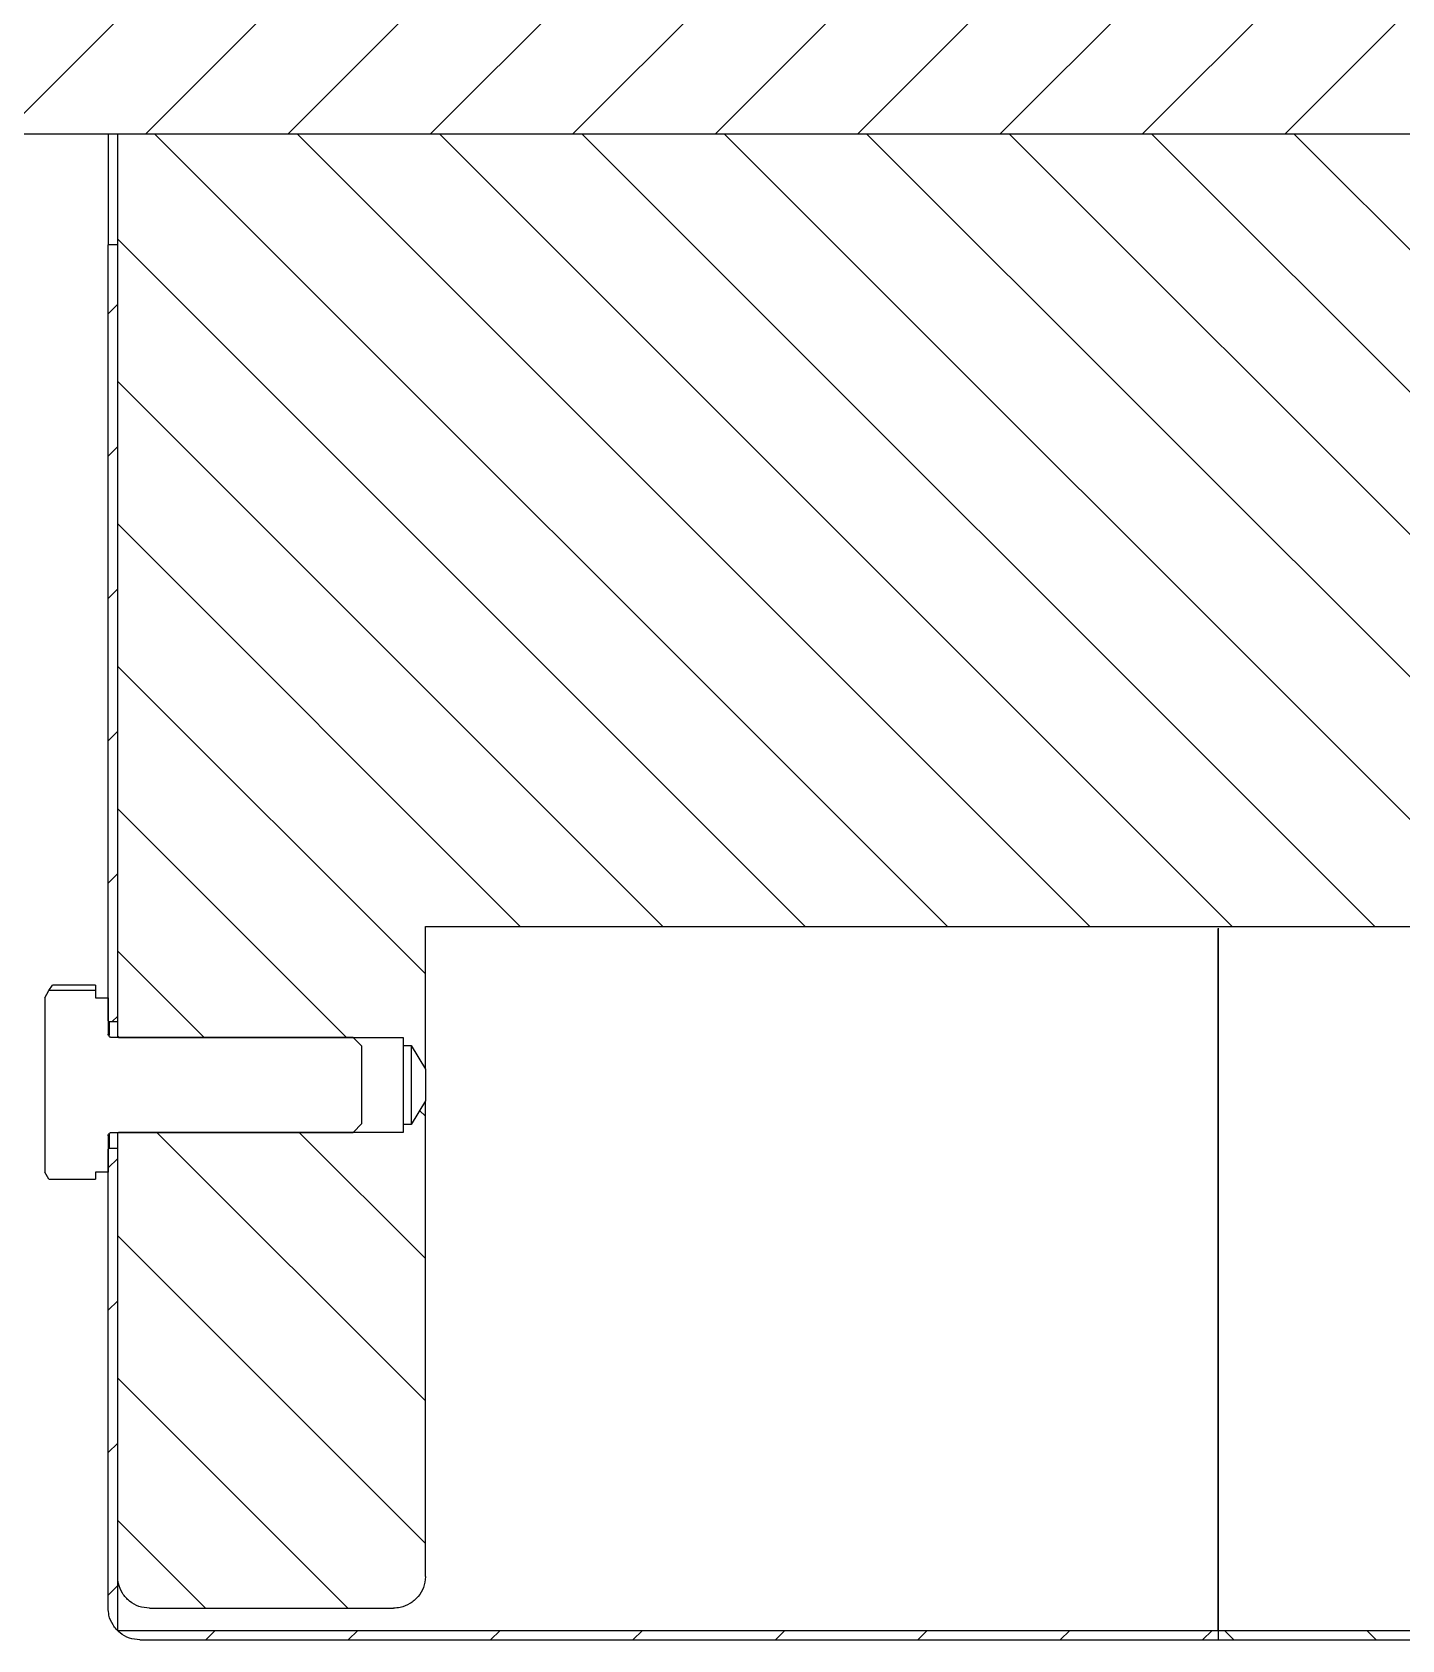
# Model space of a CAD drawing. Header units: millimetres. Extents: x -48 to 1187, y 2 to 839.
# Drawn here: x 845.4 to 888.6, y 667 to 717.7 of the extents above; entities that cross this region are included whole.
import ezdxf

# ---------------------------------------------------------------- set-up
doc = ezdxf.new("R2010")
doc.units = ezdxf.units.MM

# ---------------------------------------------------------------- blocks, each defined once
blk = doc.blocks.new('SW_HATCH_4')
at = {"color": 0, "linetype": 'Continuous', "lineweight": 18}
for p, q in [((-76.49, -72), (-81.49, -77)), ((-72, -72), (-77, -77)), ((-67.51, -72), (-72.51, -77)), ((-63.02, -72), (-68.02, -77)), ((-58.53, -72), (-63.53, -77)), ((-54.039, -72), (-59.039, -77)), ((-49.549, -72), (-54.549, -77)), ((-45.059, -72), (-50.059, -77)), ((-40.569, -72), (-45.569, -77)), ((-36.079, -72), (-41.079, -77)), ((-76.721, -77), (-51.721, -102)), ((-72.231, -77), (-47.231, -102)), ((-67.741, -77), (-42.741, -102)), ((-63.251, -77), (-38.251, -102)), ((-58.761, -77), (-33.761, -102)), ((-54.271, -77), (-29.271, -102)), ((-49.78, -77), (-24.78, -102)), ((-45.29, -77), (-20.29, -102)), ((-40.8, -77), (-12.3, -105.5)), ((-77.885, -80.327), (-56.211, -102)), ((-77.885, -82.375), (-78.185, -82.675)), ((-77.885, -84.817), (-60.701, -102)), ((-77.885, -86.865), (-78.185, -87.165)), ((-77.885, -89.307), (-65.192, -102)), ((-77.885, -91.355), (-78.185, -91.655)), ((-77.885, -93.797), (-68.185, -103.497)), ((-77.885, -95.845), (-78.185, -96.145)), ((-77.885, -98.287), (-70.672, -105.5)), ((-77.885, -100.335), (-78.185, -100.635)), ((-77.885, -102.777), (-75.162, -105.5)), ((-77.885, -104.825), (-78.059, -105)), ((-68.368, -107.804), (-68.185, -107.987)), ((-76.652, -108.5), (-68.185, -116.967)), ((-72.162, -108.5), (-68.185, -112.477)), ((-77.885, -109.316), (-78.185, -109.616)), ((-77.885, -111.758), (-68.185, -121.458)), ((-77.885, -113.806), (-78.185, -114.106)), ((-77.885, -116.248), (-70.632, -123.5)), ((-77.885, -118.296), (-78.185, -118.596)), ((-77.885, -120.738), (-75.122, -123.5)), ((-77.885, -122.786), (-78.185, -123.086)), ((-74.809, -124.2), (-75.109, -124.5)), ((-70.318, -124.2), (-70.618, -124.5)), ((-65.828, -124.2), (-66.128, -124.5)), ((-61.338, -124.2), (-61.638, -124.5)), ((-56.848, -124.2), (-57.148, -124.5)), ((-52.358, -124.2), (-52.658, -124.5)), ((-47.868, -124.2), (-48.168, -124.5)), ((-43.378, -124.2), (-43.678, -124.5)), ((-42.992, -124.2), (-42.692, -124.5)), ((-38.501, -124.2), (-38.201, -124.5))]:
    blk.add_line(p, q, dxfattribs=at)

msp = doc.modelspace()

# ---------------------------------------------------------------- linework, layer by layer
at = {"color": 7, "linetype": 'Continuous', "lineweight": 25}
for p, q in [((824.808715, 714.511318), (942.808716, 714.511318)), ((847.808713, 714.511318), (847.808713, 711.011318)), ((848.108714, 686.036317), (848.108714, 714.511318)), ((848.108714, 714.511318), (917.508714, 714.511318)), ((848.108714, 711.011318), (847.808713, 711.011318)), ((847.808713, 686.536325), (847.808713, 711.011318)), ((848.108714, 686.511321), (848.108714, 711.011318)), ((857.808715, 689.511327), (907.808714, 689.511327)), ((857.808715, 685.01061), (857.808715, 689.511327)), ((882.808715, 689.458145), (882.808715, 667.311324)), ((882.808715, 667.311324), (882.808715, 689.437283)), ((845.938677, 687.486423), (846.054336, 687.659083)), ((847.408714, 687.659083), (846.054336, 687.659083)), ((847.408714, 687.659083), (847.408714, 687.486423)), ((845.808713, 687.261326), (845.938677, 687.486423)), ((845.808713, 687.261326), (845.808713, 681.761322)), ((847.408714, 687.486423), (845.938677, 687.486423)), ((847.408714, 687.486423), (847.408714, 687.261326)), ((847.408714, 687.261326), (847.808713, 687.261326)), ((847.808713, 687.261326), (847.808713, 686.111314)), ((847.808713, 686.536325), (847.833713, 686.511321)), ((847.833713, 686.511321), (848.108714, 686.511321)), ((847.833713, 686.511321), (847.833713, 686.075581)), ((848.108714, 686.036317), (848.133715, 686.011327)), ((855.528215, 686.011327), (847.908715, 686.011327)), ((848.133715, 686.011327), (857.108714, 686.011327)), ((855.808714, 685.730813), (855.528215, 686.011327)), ((855.808714, 683.291821), (855.808714, 685.730813)), ((857.108714, 686.011327), (857.108714, 685.761316)), ((857.108714, 685.761316), (857.357638, 685.761316)), ((857.108714, 685.761316), (857.108714, 683.261318)), ((857.357638, 685.761316), (857.808715, 685.01061)), ((857.357638, 685.761316), (857.357638, 683.261318)), ((857.808715, 685.01061), (857.808715, 684.012039)), ((857.808715, 684.012039), (857.357638, 683.261318)), ((857.808715, 669.011323), (857.808715, 684.012039)), ((847.908715, 683.011321), (855.528215, 683.011321)), ((848.133715, 683.011321), (848.108714, 682.986317)), ((857.108714, 683.011321), (848.133715, 683.011321)), ((855.528215, 683.011321), (855.808714, 683.291821)), ((857.108714, 683.261318), (857.108714, 683.011321)), ((857.357638, 683.261318), (857.108714, 683.261318)), ((847.808713, 682.91132), (847.808713, 681.761322)), ((847.833713, 682.511313), (847.808713, 682.486324)), ((847.808713, 668.011321), (847.808713, 682.486324)), ((847.833713, 682.960329), (847.833713, 682.511313)), ((848.108714, 682.511313), (847.833713, 682.511313)), ((848.108714, 669.011323), (848.108714, 682.986317)), ((848.108714, 667.311324), (848.108714, 682.511313)), ((845.938677, 681.536226), (845.808713, 681.761322)), ((845.938677, 681.536226), (847.408714, 681.536226)), ((847.808713, 681.761322), (847.408714, 681.761322)), ((847.408714, 681.761322), (847.408714, 681.536226)), ((849.108713, 668.011321), (856.808716, 668.011321)), ((848.108714, 667.311324), (882.808715, 667.311324)), ((882.808715, 667.311324), (882.808715, 667.011319)), ((882.808715, 667.311324), (917.508714, 667.311324)), ((848.808715, 667.011319), (882.808715, 667.011319)), ((882.808715, 667.011319), (916.808715, 667.011319))]:
    msp.add_line(p, q, dxfattribs=at)
for points, knots in [([(847.908715, 686.011327), (847.897538, 686.012414), (847.875117, 686.014593), (847.845182, 686.031758), (847.822512, 686.05708), (847.810446, 686.085235), (847.809207, 686.103877), (847.808713, 686.111314)], [0, 0, 0, 0, 0.213432873, 0.428157999, 0.642862049, 0.857522996, 1, 1, 1, 1]), ([(847.808713, 682.91132), (847.808847, 682.915121), (847.809377, 682.930114), (847.817071, 682.955795), (847.836884, 682.983637), (847.864867, 683.003255), (847.890376, 683.010702), (847.905141, 683.011201), (847.908715, 683.011321)], [0, 0, 0, 0, 0.072897547, 0.287557523, 0.502149238, 0.716809812, 0.93145524, 1, 1, 1, 1]), ([(849.108713, 668.011321), (848.996357, 668.022366), (848.771581, 668.044463), (848.471923, 668.216762), (848.245728, 668.470471), (848.125805, 668.75168), (848.113571, 668.937536), (848.108714, 669.011323)], [0, 0, 0, 0, 0.214566238, 0.429257897, 0.643954985, 0.858645407, 1, 1, 1, 1]), ([(857.808715, 669.011323), (857.808684, 669.00569), (857.808046, 668.888148), (857.764442, 668.657629), (857.593689, 668.361089), (857.334347, 668.139155), (857.056984, 668.026459), (856.876821, 668.015473), (856.808716, 668.011321)], [0, 0, 0, 0, 0.010804305, 0.2254815, 0.440163594, 0.654844564, 0.869524591, 1, 1, 1, 1]), ([(848.808715, 667.011319), (848.696358, 667.022364), (848.471581, 667.04446), (848.171922, 667.21676), (847.945725, 667.470468), (847.825809, 667.751679), (847.813572, 667.937534), (847.808713, 668.011321)], [0, 0, 0, 0, 0.21456822, 0.429259513, 0.643956235, 0.858645384, 1, 1, 1, 1])]:
    msp.add_open_spline(points, degree=3, knots=knots, dxfattribs=at)

# ---------------------------------------------------------------- block references
at = {"color": 7, "linetype": 'Continuous', "lineweight": 18}
msp.add_blockref('SW_HATCH_4', (925.993347, 791.511325), dxfattribs=at)

doc.saveas('drawing.dxf')
